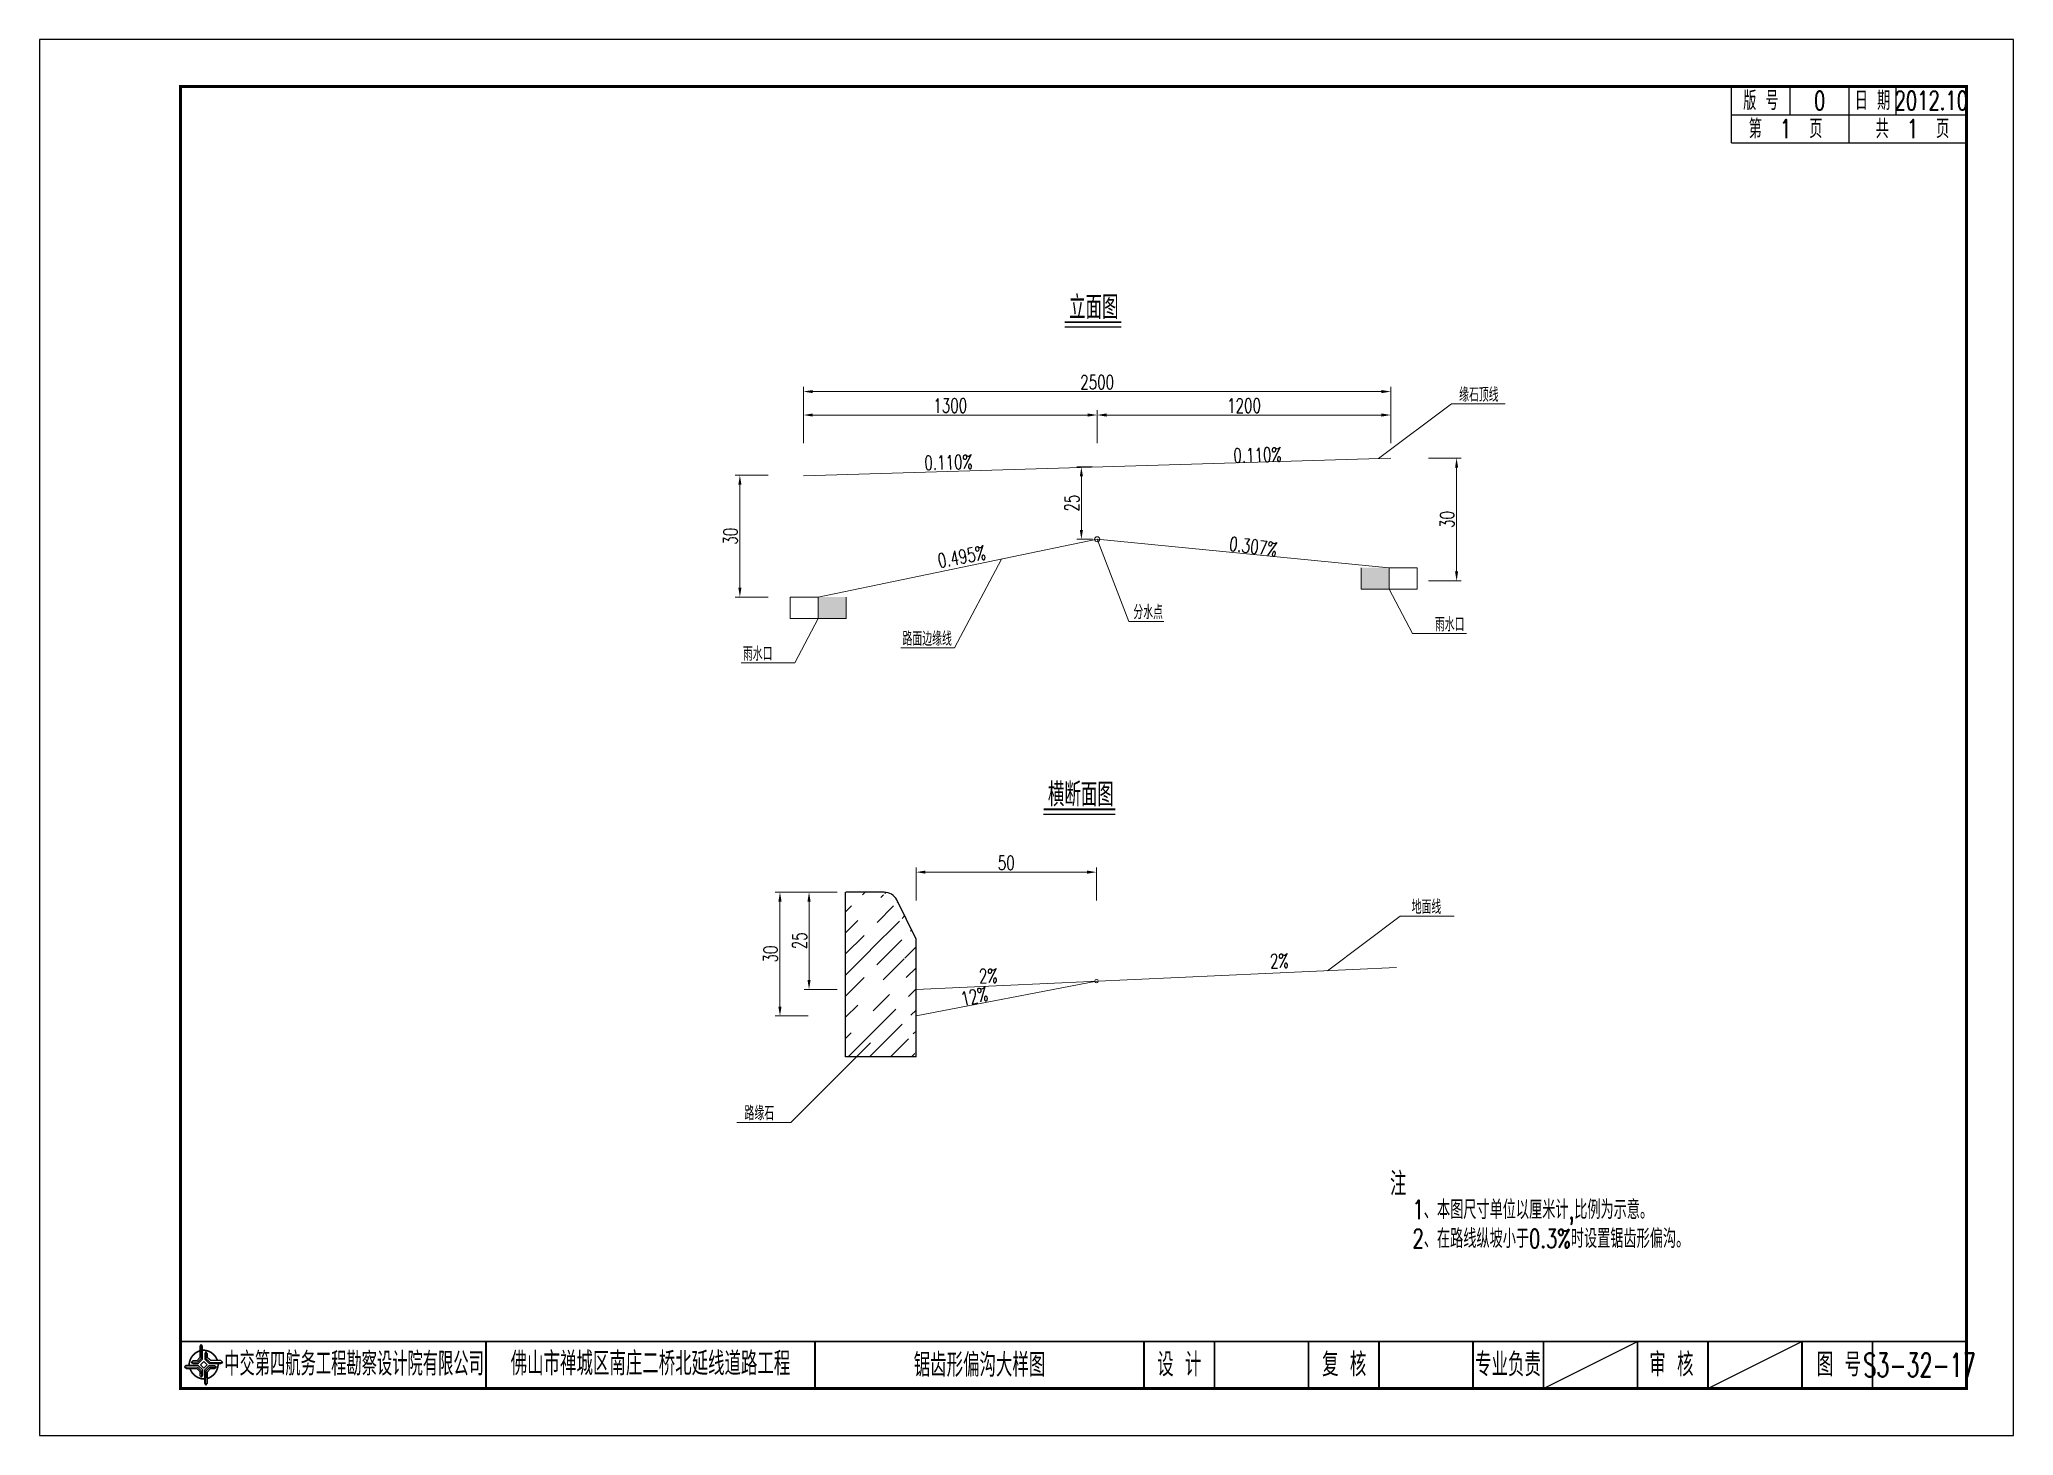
# Model space of a CAD drawing. Extents: x -1568 to -1148, y -1287 to -990.
import ezdxf
from ezdxf.enums import TextEntityAlignment as Align

# ---------------------------------------------------------------- set-up
doc = ezdxf.new("R2010")
doc.units = 0
doc.header["$LTSCALE"] = 5
doc.layers.get('0').update_dxf_attribs({"linetype": 'CONTINUOUS'})
doc.layers.get('Defpoints').update_dxf_attribs({"linetype": 'CONTINUOUS'})
for name, color, linetype in [('1', 3, 'CONTINUOUS'), ('图框', 7, 'CONTINUOUS'), ('尺寸标注', 2, 'CONTINUOUS'), ('文字', 7, 'CONTINUOUS')]:
    doc.layers.add(name, color=color, linetype=linetype)
doc.layers.add('标注', color=4, linetype='CONTINUOUS', lineweight=15)
doc.styles.get("Standard").update_dxf_attribs({"font": 'simplex1.shx', "width": 0.7, "bigfont": 'hztxt.shx'})
doc.dimstyles.new('比例1：200', dxfattribs={"dimtxt": 3, "dimasz": 2, "dimexe": 1, "dimexo": 1, "dimgap": 0.5, "dimtad": 1, "dimlfac": 20, "dimzin": 13, "dimdsep": 46, "dimtxsty": 'Standard', "dimcen": -0.09, "dimclrd": 256, "dimclre": 256, "dimclrt": 256, "dimaunit": 1, "dimadec": 0, "dimazin": 2, "dimtfac": 0.0005, "dimtix": 1, "dimtmove": 2, "dimatfit": 3, "dimfxl": 0, "dimtolj": 1, "dimtzin": 13, "dimlwd": -1, "dimlwe": -1, "dimarcsym": 0})

# ---------------------------------------------------------------- blocks, each defined once
blk = doc.blocks.new('series')
at = {"width": 0.75}
for tag, height, p in [('页码', 4, (-35, -19)), ('图名', 5, (-220, -282)), ('图号', 5, (-20, -282))]:
    blk.add_attdef(tag, text='', height=height, dxfattribs=at).set_placement(p, align=Align.MIDDLE_CENTER)
blk = doc.blocks.new('tb')
at = {"lineweight": -3}
h = blk.add_hatch(color=256, dxfattribs=at)
h.paths.add_polyline_path([(-1.23, -0.13), (-3.78, -0.14), (-4.14, -0.41), (-1.4, -0.44), (-0.56, -1.24), (-0.54, -2.62), (-0.27, -2.2), (-0.26, -1.06)])
h.paths.add_polyline_path([(0.13, -1.08), (0.14, -3.86), (0.41, -4.26), (0.44, -1.24), (1.25, -0.43), (2.66, -0.43), (2.26, -0.16), (1.07, -0.15)])
h.paths.add_polyline_path([(1.08, 0.3), (3.62, 0.3), (4.02, 0.56), (1.25, 0.57), (0.43, 1.39), (0.43, 2.8), (0.16, 2.41), (0.15, 1.24)])
h.paths.add_polyline_path([(-0.28, 1.21), (-0.28, 3.99), (-0.56, 4.39), (-0.57, 1.41), (-1.38, 0.6), (-2.74, 0.56), (-2.33, 0.3), (-1.2, 0.29)])
for p, q in [((-0.56, 4.39), (-0.57, 1.41)), ((-1.38, 0.6), (-2.74, 0.56)), ((-0.57, 1.41), (-1.38, 0.6)), ((0.43, 2.8), (0.43, 1.39)), ((0.43, 1.39), (1.25, 0.57)), ((1.25, 0.57), (4.02, 0.56)), ((-4.14, -0.41), (-1.4, -0.44)), ((-1.4, -0.44), (-0.56, -1.24)), ((-0.56, -1.24), (-0.54, -2.62)), ((0.41, -4.26), (0.44, -1.24)), ((0.44, -1.24), (1.25, -0.43)), ((1.25, -0.43), (2.66, -0.43))]:
    blk.add_line(p, q, dxfattribs=at)
at = {"lineweight": -3, "flags": 128}
for points in [[(-0.9, 3.99), (-0.9, 1.58), (-1.53, 0.91), (-2.34, 0.91), (-2.74, 0.56), (-2.33, 0.3), (-1.2, 0.29), (-0.28, 1.21), (-0.28, 3.99), (-0.56, 4.39)], [(-0.04, 0.77), (0.68, 0.04), (-0.04, -0.69), (-0.77, 0.05)], [(3.62, 0.92), (1.43, 0.92), (0.77, 1.54), (0.77, 2.38), (0.43, 2.8), (0.16, 2.41), (0.15, 1.24), (1.08, 0.3), (3.62, 0.3), (4.02, 0.56)], [(-3.73, -0.76), (-1.54, -0.76), (-0.89, -1.39), (-0.89, -2.21), (-0.54, -2.62), (-0.27, -2.2), (-0.26, -1.06), (-1.23, -0.13), (-3.78, -0.14), (-4.14, -0.41)], [(0.75, -3.85), (0.75, -1.43), (1.4, -0.78), (2.26, -0.78), (2.66, -0.43), (2.26, -0.16), (1.07, -0.15), (0.13, -1.08), (0.14, -3.86), (0.41, -4.26)]]:
    blk.add_lwpolyline(points, close=True, dxfattribs=at)
at = {"lineweight": -3, "const_width": 0.35, "flags": 128}
for points in [[(-0.9, 3.02, 0.324167), (-3.16, -0.14)], [(2.88, 0.92, 0.324403), (-0.24, 3.15)], [(0.75, -2.86, 0.325418), (3.02, 0.26)], [(-2.98, -0.76, 0.322976), (0.14, -2.98)]]:
    blk.add_lwpolyline(points, format="xyb", dxfattribs=at)
blk = doc.blocks.new('*D6')
at = {"layer": 'Defpoints', "color": 0}
for p in [(-1419.18, -1082.55), (-1402.5, -1082.55), (-1402.5, -1108.47)]:
    blk.add_point(p, dxfattribs=at)
at = {"layer": '标注'}
for p, q in [((-1413.18, -1082.55), (-1420.18, -1082.55)), ((-1419.18, -1106.47), (-1419.18, -1084.55)), ((-1413.18, -1108.47), (-1420.18, -1108.47))]:
    blk.add_line(p, q, dxfattribs=at)
for points in [[(-1419.51, -1084.55), (-1418.85, -1084.55), (-1419.18, -1082.55)], [(-1419.51, -1106.47), (-1418.85, -1106.47), (-1419.18, -1108.47)]]:
    blk.add_solid(points, dxfattribs=at)
at = {"layer": '标注', "insert": (-1421.18, -1095.51), "char_height": 3, "attachment_point": 5, "rotation": 90}
blk.add_mtext('\\A1;30', dxfattribs=at)
blk = doc.blocks.new('*D7')
at = {"layer": 'Defpoints', "color": 0}
for p in [(-1346.52, -1080.77), (-1343.17, -1080.77), (-1343.17, -1096.15)]:
    blk.add_point(p, dxfattribs=at)
at = {"layer": '标注'}
for p, q in [((-1344.17, -1080.77), (-1347.52, -1080.77)), ((-1346.52, -1094.15), (-1346.52, -1082.77)), ((-1344.17, -1096.15), (-1347.52, -1096.15))]:
    blk.add_line(p, q, dxfattribs=at)
for points in [[(-1346.86, -1082.77), (-1346.19, -1082.77), (-1346.52, -1080.77)], [(-1346.86, -1094.15), (-1346.19, -1094.15), (-1346.52, -1096.15)]]:
    blk.add_solid(points, dxfattribs=at)
at = {"layer": '标注', "insert": (-1348.52, -1088.46), "char_height": 3, "attachment_point": 5, "rotation": 90}
blk.add_mtext('\\A1;25', dxfattribs=at)
blk = doc.blocks.new('*D8')
at = {"layer": 'Defpoints', "color": 0}
for p in [(-1343.17, -1069.72), (-1405.67, -1082.64), (-1343.17, -1096.15)]:
    blk.add_point(p, dxfattribs=at)
at = {"layer": '标注'}
for p, q in [((-1405.67, -1075.72), (-1405.67, -1068.72)), ((-1403.67, -1069.72), (-1345.17, -1069.72)), ((-1343.17, -1075.72), (-1343.17, -1068.72))]:
    blk.add_line(p, q, dxfattribs=at)
for points in [[(-1403.67, -1069.39), (-1403.67, -1070.05), (-1405.67, -1069.72)], [(-1345.17, -1069.39), (-1345.17, -1070.05), (-1343.17, -1069.72)]]:
    blk.add_solid(points, dxfattribs=at)
at = {"layer": '标注', "insert": (-1374.42, -1067.72), "char_height": 3, "attachment_point": 5}
blk.add_mtext('\\A1;1300', dxfattribs=at)
blk = doc.blocks.new('*D9')
at = {"layer": 'Defpoints', "color": 0}
for p in [(-1280.67, -1069.72), (-1280.67, -1078.89), (-1343.17, -1096.15)]:
    blk.add_point(p, dxfattribs=at)
at = {"layer": '标注'}
for p, q in [((-1343.17, -1075.72), (-1343.17, -1068.72)), ((-1341.17, -1069.72), (-1282.67, -1069.72)), ((-1280.67, -1075.72), (-1280.67, -1068.72))]:
    blk.add_line(p, q, dxfattribs=at)
for points in [[(-1341.17, -1069.39), (-1341.17, -1070.05), (-1343.17, -1069.72)], [(-1282.67, -1069.39), (-1282.67, -1070.05), (-1280.67, -1069.72)]]:
    blk.add_solid(points, dxfattribs=at)
at = {"layer": '标注', "insert": (-1311.92, -1067.72), "char_height": 3, "attachment_point": 5}
blk.add_mtext('\\A1;1200', dxfattribs=at)
blk = doc.blocks.new('*D10')
at = {"layer": 'Defpoints', "color": 0}
for p in [(-1280.67, -1078.89), (-1266.69, -1078.89), (-1281.05, -1105.01)]:
    blk.add_point(p, dxfattribs=at)
at = {"layer": '标注'}
for p, q in [((-1272.69, -1078.89), (-1265.69, -1078.89)), ((-1266.69, -1103.01), (-1266.69, -1080.89)), ((-1272.69, -1105.01), (-1265.69, -1105.01))]:
    blk.add_line(p, q, dxfattribs=at)
for points in [[(-1267.02, -1080.89), (-1266.36, -1080.89), (-1266.69, -1078.89)], [(-1267.02, -1103.01), (-1266.36, -1103.01), (-1266.69, -1105.01)]]:
    blk.add_solid(points, dxfattribs=at)
at = {"layer": '标注', "insert": (-1268.69, -1091.95), "char_height": 3, "attachment_point": 5, "rotation": 90}
blk.add_mtext('\\A1;30', dxfattribs=at)
blk = doc.blocks.new('*D11')
at = {"layer": 'Defpoints', "color": 0}
for p in [(-1280.67, -1064.73), (-1280.67, -1078.89), (-1405.67, -1082.64)]:
    blk.add_point(p, dxfattribs=at)
at = {"layer": '标注'}
for p, q in [((-1405.67, -1070.73), (-1405.67, -1063.73)), ((-1403.67, -1064.73), (-1282.67, -1064.73)), ((-1280.67, -1070.73), (-1280.67, -1063.73))]:
    blk.add_line(p, q, dxfattribs=at)
for points in [[(-1403.67, -1064.4), (-1403.67, -1065.07), (-1405.67, -1064.73)], [(-1282.67, -1064.4), (-1282.67, -1065.07), (-1280.67, -1064.73)]]:
    blk.add_solid(points, dxfattribs=at)
at = {"layer": '标注', "insert": (-1343.17, -1062.73), "char_height": 3, "attachment_point": 5}
blk.add_mtext('\\A1;2500', dxfattribs=at)
blk = doc.blocks.new('*D15')
at = {"layer": 'Defpoints', "color": 0}
for p in [(-1343.3, -1166.97), (-1381.7, -1191.91), (-1343.3, -1190.16)]:
    blk.add_point(p, dxfattribs=at)
at = {"layer": '标注'}
for p, q in [((-1381.7, -1172.97), (-1381.7, -1165.97)), ((-1379.7, -1166.97), (-1345.3, -1166.97)), ((-1343.3, -1172.97), (-1343.3, -1165.97))]:
    blk.add_line(p, q, dxfattribs=at)
for points in [[(-1379.7, -1166.64), (-1379.7, -1167.3), (-1381.7, -1166.97)], [(-1345.3, -1166.64), (-1345.3, -1167.3), (-1343.3, -1166.97)]]:
    blk.add_solid(points, dxfattribs=at)
at = {"layer": '标注', "insert": (-1362.5, -1164.97), "char_height": 3, "attachment_point": 5}
blk.add_mtext('\\A1;50', dxfattribs=at)
blk = doc.blocks.new('*D16')
at = {"layer": 'Defpoints', "color": 0}
for p in [(-1404.47, -1171.24), (-1388.48, -1171.24), (-1381.7, -1191.91)]:
    blk.add_point(p, dxfattribs=at)
at = {"layer": '标注'}
for p, q in [((-1398.47, -1171.24), (-1405.47, -1171.24)), ((-1404.47, -1189.91), (-1404.47, -1173.24)), ((-1398.47, -1191.91), (-1405.47, -1191.91))]:
    blk.add_line(p, q, dxfattribs=at)
for points in [[(-1404.8, -1173.24), (-1404.13, -1173.24), (-1404.47, -1171.24)], [(-1404.8, -1189.91), (-1404.13, -1189.91), (-1404.47, -1191.91)]]:
    blk.add_solid(points, dxfattribs=at)
at = {"layer": '标注', "insert": (-1406.47, -1181.57), "char_height": 3, "attachment_point": 5, "rotation": 90}
blk.add_mtext('\\A1;25', dxfattribs=at)
blk = doc.blocks.new('*D17')
at = {"layer": 'Defpoints', "color": 0}
for p in [(-1410.65, -1171.24), (-1388.48, -1171.24), (-1381.7, -1197.57)]:
    blk.add_point(p, dxfattribs=at)
at = {"layer": '标注'}
for p, q in [((-1404.65, -1171.24), (-1411.65, -1171.24)), ((-1410.65, -1195.57), (-1410.65, -1173.24)), ((-1404.65, -1197.57), (-1411.65, -1197.57))]:
    blk.add_line(p, q, dxfattribs=at)
for points in [[(-1410.99, -1173.24), (-1410.32, -1173.24), (-1410.65, -1171.24)], [(-1410.99, -1195.57), (-1410.32, -1195.57), (-1410.65, -1197.57)]]:
    blk.add_solid(points, dxfattribs=at)
at = {"layer": '标注', "insert": (-1412.65, -1184.4), "char_height": 3, "attachment_point": 5, "rotation": 90}
blk.add_mtext('\\A1;30', dxfattribs=at)

msp = doc.modelspace()

# ---------------------------------------------------------------- hatches: boundary and pattern name
at = {"layer": '标注'}
for points in [[(-1287.00525, -1106.77338), (-1281.04907, -1106.77338), (-1281.04907, -1102.22809), (-1287.00525, -1102.22809)], [(-1396.5391, -1113.0123), (-1402.49528, -1113.0123), (-1402.49528, -1108.467), (-1396.5391, -1108.467)]]:
    msp.add_hatch(color=1, dxfattribs=at).paths.add_polyline_path(points)
h = msp.add_hatch(dxfattribs=at)
h.set_pattern_fill('ANSI31', color=256, style=0)
h.set_pattern_definition([(45, (71.6288, 248.037), (-2.245064, 2.245064), [])])
edge = h.paths.add_edge_path()
edge.add_line((-1381.69733, -1206.23704), (-1381.69733, -1181.23704))
edge.add_line((-1396.69731, -1206.23704), (-1396.69731, -1171.23704))
edge.add_line((-1381.69731, -1206.23704), (-1396.69731, -1206.23704))
edge.add_line((-1388.48191, -1171.23704), (-1396.62781, -1171.23704))
edge.add_arc((-1388.48191, -1174.23704), 3, 26.5650512, 90)
edge.add_line((-1381.69733, -1181.23704), (-1385.79863, -1172.89539))

# ---------------------------------------------------------------- linework, layer by layer
for p, q in [((-1350.06315, -1050.96304), (-1338.04986, -1050.96304)), ((-1354.5723, -1154.62742), (-1339.32277, -1154.62742))]:
    msp.add_line(p, q)
msp.add_lwpolyline([(-1148.20035, -1286.82642), (-1148.20035, -989.82642), (-1568.20035, -989.82642), (-1568.20035, -1286.82642)], close=True)
msp.add_lwpolyline([(-1148.20035, -1286.82642), (-1148.20035, -989.82642), (-1568.20035, -989.82642), (-1568.20035, -1286.82642)], close=True)
at = {"const_width": 0.4}
for points in [[(-1350.06315, -1049.96304), (-1338.04986, -1049.96304)], [(-1354.5723, -1153.62742), (-1339.32277, -1153.62742)]]:
    msp.add_lwpolyline(points, dxfattribs=at)
at = {"layer": '1', "color": 1, "linetype": 'Continuous'}
for p, q in [((-1396.69731, -1206.23704), (-1396.69731, -1171.23704)), ((-1388.48191, -1171.23704), (-1396.62781, -1171.23704)), ((-1381.69733, -1181.23704), (-1385.79863, -1172.89539)), ((-1381.69733, -1206.23704), (-1381.69733, -1181.23704)), ((-1381.69731, -1206.23704), (-1396.69731, -1206.23704))]:
    msp.add_line(p, q, dxfattribs=at)
msp.add_arc((-1388.48191, -1174.23704), 3, 26.5650512, 90, dxfattribs=at)
at = {"layer": '图框'}
for p, q in [((-1208.20035, -1011.82642), (-1208.20035, -999.82642)), ((-1195.70035, -1005.82642), (-1195.70035, -999.82642)), ((-1183.20035, -1005.82642), (-1183.20035, -999.82642)), ((-1173.20035, -1005.82642), (-1173.20035, -999.82642)), ((-1208.20035, -1005.82642), (-1158.20035, -1005.82642)), ((-1183.20035, -1011.82642), (-1183.20035, -1005.82642)), ((-1208.20035, -1011.82642), (-1158.20035, -1011.82642)), ((-1248.20035, -1276.82642), (-1228.20035, -1266.82642)), ((-1193.20035, -1266.82642), (-1213.20035, -1276.82642))]:
    msp.add_line(p, q, dxfattribs=at)
for points, const_width in [([(-1158.20035, -999.82642), (-1538.20035, -999.82642), (-1538.20035, -1276.82642), (-1158.20035, -1276.82642), (-1158.20035, -999.82642)], 0.7), ([(-1538.20035, -1266.82642), (-1158.20035, -1266.82642)], 0.4), ([(-1473.20035, -1266.82642), (-1473.20035, -1276.82642)], 0.4), ([(-1403.20035, -1276.82642), (-1403.20035, -1266.82642)], 0.4), ([(-1333.20035, -1276.82642), (-1333.20035, -1266.82642)], 0.4), ([(-1318.20035, -1276.82642), (-1318.20035, -1266.82642)], 0.4), ([(-1298.20035, -1276.82642), (-1298.20035, -1266.82642)], 0.4), ([(-1283.20035, -1276.82642), (-1283.20035, -1266.82642)], 0.4), ([(-1263.20035, -1276.82642), (-1263.20035, -1266.82642)], 0.4), ([(-1263.20035, -1276.82642), (-1263.20035, -1266.82642)], 0.4), ([(-1248.20035, -1276.82642), (-1248.20035, -1266.82642)], 0.4), ([(-1228.20035, -1276.82642), (-1228.20035, -1266.82642)], 0.4), ([(-1213.20035, -1276.82642), (-1213.20035, -1266.82642)], 0.4), ([(-1193.20035, -1276.82642), (-1193.20035, -1266.82642)], 0.4), ([(-1178.20035, -1276.82642), (-1178.20035, -1266.82642)], 0.4)]:
    msp.add_lwpolyline(points, dxfattribs=dict(at, const_width=const_width))
at = {"layer": '标注'}
for p, q in [((-1283.28182, -1078.96886), (-1267.77485, -1067.36829)), ((-1267.77485, -1067.36829), (-1256.33159, -1067.36829)), ((-1343.16689, -1096.14859), (-1336.4223, -1113.63612)), ((-1363.5367, -1100.37799), (-1373.52146, -1119.28059)), ((-1281.04907, -1106.77338), (-1276.05669, -1116.22468)), ((-1402.49528, -1113.0123), (-1407.48766, -1122.4636)), ((-1336.4223, -1113.63612), (-1328.96054, -1113.63612)), ((-1264.61343, -1116.22468), (-1276.05669, -1116.22468)), ((-1384.96472, -1119.28059), (-1373.52146, -1119.28059)), ((-1418.93092, -1122.4636), (-1407.48766, -1122.4636)), ((-1294.19274, -1187.93251), (-1278.68577, -1176.33194)), ((-1278.68577, -1176.33194), (-1267.24251, -1176.33194)), ((-1391.3807, -1203.26758), (-1408.36827, -1220.20858)), ((-1419.81152, -1220.20858), (-1408.36827, -1220.20858))]:
    msp.add_line(p, q, dxfattribs=at)
at = {"layer": '标注', "color": 1}
for p, q in [((-1280.66689, -1078.89041), (-1405.66689, -1082.64041)), ((-1402.49528, -1108.467), (-1343.16689, -1096.14859)), ((-1343.16689, -1096.14859), (-1281.04907, -1102.22809)), ((-1287.00525, -1102.22809), (-1287.00525, -1106.77338)), ((-1281.04907, -1102.22809), (-1281.04907, -1106.77338)), ((-1275.09289, -1102.22809), (-1281.04907, -1102.22809)), ((-1281.04907, -1102.22809), (-1281.04907, -1106.77338)), ((-1275.09289, -1102.22809), (-1275.09289, -1106.77338)), ((-1408.45146, -1108.467), (-1402.49528, -1108.467)), ((-1408.45146, -1108.467), (-1408.45146, -1113.0123)), ((-1402.49528, -1108.467), (-1402.49528, -1113.0123)), ((-1402.49528, -1108.467), (-1402.49528, -1113.0123)), ((-1396.5391, -1108.467), (-1396.5391, -1113.0123)), ((-1287.00525, -1106.77338), (-1281.04907, -1106.77338)), ((-1281.04907, -1106.77338), (-1275.09289, -1106.77338)), ((-1402.49528, -1113.0123), (-1408.45146, -1113.0123)), ((-1396.5391, -1113.0123), (-1402.49528, -1113.0123))]:
    msp.add_line(p, q, dxfattribs=at)
at = {"layer": '标注', "color": 7}
for p, q in [((-1381.69733, -1191.9081), (-1279.49868, -1187.26492)), ((-1381.69733, -1197.57181), (-1343.29973, -1190.16358))]:
    msp.add_line(p, q, dxfattribs=at)
at = {"layer": '标注', "color": 1}
msp.add_circle((-1343.16689, -1096.14859), 0.54643, dxfattribs=at)
at = {"layer": '标注'}
msp.add_circle((-1343.29973, -1190.16358), 0.37114, dxfattribs=at)

# ---------------------------------------------------------------- block references
at = {"layer": '图框'}
ref = msp.add_blockref('series', (-1148.20035, -989.82642), dxfattribs=at)
ref.add_attrib('页码', '第  1  页     共  1  页', dxfattribs={"layer": '0', "height": 4, "width": 0.7}).set_placement((-1183.20035, -1008.82642), align=Align.MIDDLE_CENTER)
ref.add_attrib('图名', '锯齿形偏沟大样图', dxfattribs={"layer": '0', "height": 5, "width": 0.7}).set_placement((-1368.20035, -1271.82642), align=Align.MIDDLE_CENTER)
ref.add_attrib('图号', 'S3-32-17', dxfattribs={"layer": '0', "height": 5, "width": 0.65}).set_placement((-1168.20035, -1271.82642), align=Align.MIDDLE_CENTER)
at = {"layer": '图框', "lineweight": -3}
msp.add_blockref('tb', (-1533.20462, -1271.82108), dxfattribs=at)

# ---------------------------------------------------------------- texts
at = {"layer": '图框'}
for s, height, width, p in [('版 号', 4, 0.7, (-1201.95035, -1002.82642)), ('0', 4, 0.7, (-1189.45035, -1002.82642)), ('日 期', 4, 0.7, (-1178.20035, -1002.82642)), ('2012.10', 4, 0.7, (-1165.70035, -1002.82642)), ('中交第四航务工程勘察设计院有限公司', 5, 0.65, (-1501.26951, -1271.57798)), ('佛山市禅城区南庄二桥北延线道路工程', 5, 0.7, (-1438.20035, -1271.51172)), ('设 计', 5, 0.7, (-1325.69959, -1271.73183)), ('复 核', 5, 0.7, (-1290.60477, -1271.73183)), ('专业负责', 5, 0.7, (-1255.75402, -1271.73183)), ('审 核', 5, 0.7, (-1220.98022, -1271.73183)), ('图 号', 5, 0.7, (-1185.36105, -1271.73183))]:
    msp.add_text(s, height=height, dxfattribs=dict(at, width=width)).set_placement(p, align=Align.MIDDLE_CENTER)
at = {"layer": '图框', "width": 0.7}
msp.add_text('注', height=5, dxfattribs=at).set_placement((-1280.86291, -1230.7901), align=Align.TOP_LEFT)
at = {"layer": '尺寸标注', "color": 0, "linetype": 'Continuous', "width": 0.7}
for s, p in [('1、本图尺寸单位以厘米计,比例为示意。', (-1276.07147, -1240.78357)), ('2、在路线纵坡小于0.3%%%时设置锯齿形偏沟。', (-1276.07147, -1246.92646))]:
    msp.add_text(s, height=4, dxfattribs=at).set_placement(p)
at = {"layer": '文字', "width": 0.7}
for s, p in [('立面图', (-1349.13315, -1049.30527)), ('横断面图', (-1353.6423, -1152.96966))]:
    msp.add_text(s, height=5, dxfattribs=at).set_placement(p)
at = {"layer": '标注', "color": 7, "width": 0.7}
for s, p in [('缘石顶线', (-1266.15799, -1066.9096)), ('分水点', (-1335.46451, -1113.147)), ('雨水口', (-1271.31846, -1115.76599)), ('路面边缘线', (-1384.5824, -1118.82189)), ('雨水口', (-1418.5486, -1122.00491)), ('地面线', (-1276.2463, -1175.87325)), ('路缘石', (-1418.19466, -1219.74989))]:
    msp.add_text(s, height=3, dxfattribs=at).set_placement(p)
for s, rotation, p in [('0.110%%%', 1.707849, (-1379.8785, -1081.4403)), ('0.110%%%', 1.707849, (-1314.14132, -1079.8745)), ('0.307%%%', 352.8199904, (-1315.22672, -1098.54748)), ('0.495%%%', 10.3432362, (-1376.77578, -1102.25268)), ('2%%%', 1.707849, (-1306.35229, -1187.41068)), ('2%%%', 1.707849, (-1368.28433, -1190.59399)), ('12%%%', 12.5850773, (-1371.78801, -1195.49778))]:
    msp.add_text(s, height=3, rotation=rotation, dxfattribs=at).set_placement(p)

# ---------------------------------------------------------------- dimensions: what is measured, and where the dimension line sits
at = {"layer": '标注'}
dim = msp.add_linear_dim(base=(-1280.66689, -1064.73476), p1=(-1405.66689, -1082.64041), p2=(-1280.66689, -1078.89041), dimstyle='比例1：200', dxfattribs=at)
dim.commit()
dim.dimension.update_dxf_attribs({"geometry": '*D11', "text_midpoint": (-1343.16689, -1062.73476)})
for base, p1, p2, text, picture, middle in [((-1343.16689, -1069.72042), (-1405.66689, -1082.64041), (-1343.16689, -1096.14859), '1300', '*D8', (-1374.41689, -1067.72042)), ((-1280.66689, -1069.72042), (-1343.16689, -1096.14859), (-1280.66689, -1078.89041), '1200', '*D9', (-1311.91689, -1067.72042)), ((-1343.29973, -1166.96846), (-1381.69733, -1191.9081), (-1343.29973, -1190.16358), '50', '*D15', (-1362.49853, -1164.96846))]:
    dim = msp.add_linear_dim(base=base, p1=p1, p2=p2, text=text, dimstyle='比例1：200', dxfattribs=at)
    dim.commit()
    dim.dimension.update_dxf_attribs({"geometry": picture, "text_midpoint": middle})
for base, p1, p2, text, picture, middle in [((-1266.68927, -1078.89041), (-1281.04907, -1105.01411), (-1280.66689, -1078.89041), '30', '*D10', (-1268.68927, -1091.95226)), ((-1410.65476, -1171.23704), (-1381.69733, -1197.57181), (-1388.48191, -1171.23704), '30', '*D17', (-1412.65476, -1184.40442)), ((-1404.4672, -1171.23704), (-1381.69733, -1191.9081), (-1388.48191, -1171.23704), '25', '*D16', (-1406.4672, -1181.57257))]:
    dim = msp.add_linear_dim(base=base, p1=p1, p2=p2, angle=90, text=text, dimstyle='比例1：200', dxfattribs=at)
    dim.commit()
    dim.dimension.update_dxf_attribs({"geometry": picture, "text_midpoint": middle})
for p1, p2, distance, text, picture, middle in [((-1402.49528, -1108.467), (-1402.49528, -1082.54526), 16.68494, '30', '*D6', (-1421.18022, -1095.50613)), ((-1343.16689, -1096.14859), (-1343.16689, -1080.76541), 3.35533, '25', '*D7', (-1348.52222, -1088.457))]:
    dim = msp.add_aligned_dim(p1=p1, p2=p2, distance=distance, text=text, dimstyle='比例1：200', dxfattribs=at)
    dim.commit()
    dim.dimension.update_dxf_attribs({"geometry": picture, "text_midpoint": middle})

doc.saveas('drawing.dxf')
